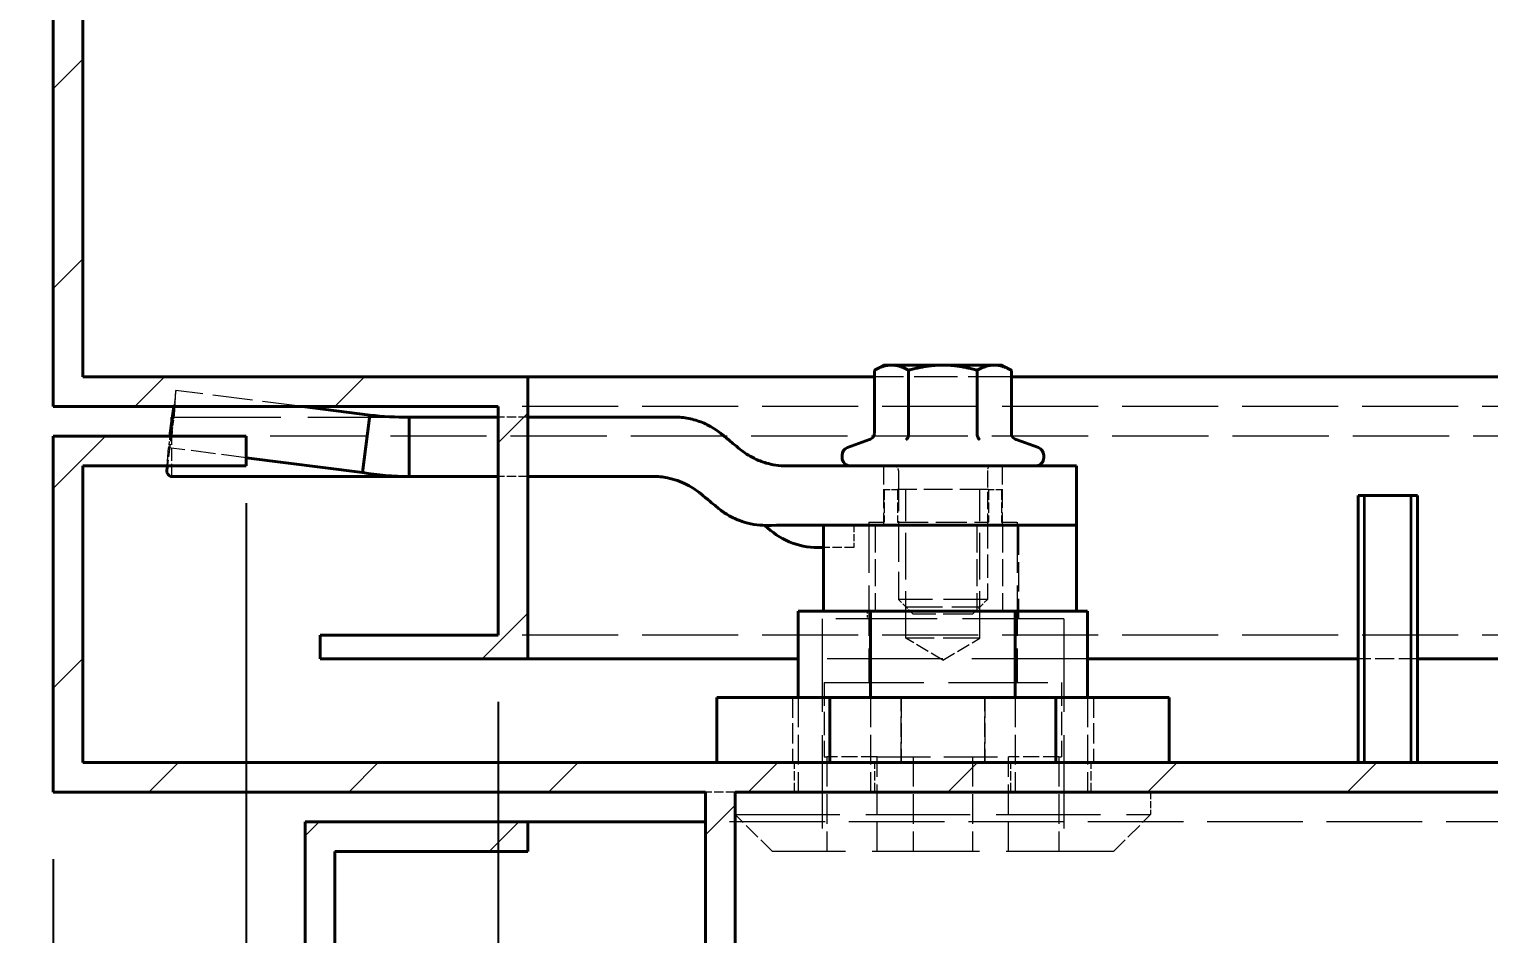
# Model space of a CAD drawing. Header units: millimetres. Extents: x 0 to 2523, y 0 to 1782.
# Drawn here: x 1964.8 to 2063.3, y 616.3 to 677.3 of the extents above; entities that cross this region are included whole.
import ezdxf

# ---------------------------------------------------------------- set-up
doc = ezdxf.new("R2010")
doc.units = ezdxf.units.MM
doc.header["$LTSCALE"] = 3
doc.linetypes.add('DASHED', pattern=[0.2067, 0.1654, -0.0413])
for name, color, linetype, lineweight in [('가려진 것(ISO)', 2, 'DASHED', 18), ('가려진 좁은 것(ISO)', 2, 'DASHED', 18), ('가시적인 것(ISO)', 3, 'Continuous', 40), ('가시적인 좁은 것(ISO)', 3, 'Continuous', 35), ('치수(ISO)', 2, 'Continuous', 25), ('해치(ISO)', 7, 'Continuous', 18)]:
    doc.layers.add(name, color=color, linetype=linetype, lineweight=lineweight)
doc.styles.add('치수 텍스트_PSTEK_POSCO', font='isocp.shx')
doc.dimstyles.new('치수_PSTEK_POSCO', dxfattribs={"dimscale": 3, "dimtxt": 2.5, "dimasz": 1.5, "dimexe": 1, "dimexo": 1.5, "dimgap": 1, "dimtad": 1, "dimrnd": 1e-08, "dimdsep": 46, "dimtxsty": '치수 텍스트_PSTEK_POSCO', "dimcen": 0.09, "dimdle": 10, "dimclrd": 7, "dimclre": 7, "dimclrt": 2, "dimadec": 1, "dimazin": 2, "dimtfac": 1, "dimtmove": 0, "dimatfit": 3, "dimfxl": 0, "dimtolj": 1, "dimlwd": -1, "dimlwe": -1, "dimarcsym": 0})

# ---------------------------------------------------------------- blocks, each defined once
blk = doc.blocks.new('*D48')
at = {"layer": 'Defpoints', "color": 0, "transparency": 16777216}
for p in [(1996.463, 636.479), (2334.463, 634.879), (1996.463, 516.479)]:
    blk.add_point(p, dxfattribs=at)
at = {"layer": '치수(ISO)', "color": 7, "transparency": 16777216}
for p, q in [((1996.463, 631.979), (1996.463, 513.479)), ((2334.463, 630.379), (2334.463, 513.479)), ((2329.963, 516.479), (2000.963, 516.479))]:
    blk.add_line(p, q, dxfattribs=at)
for points in [[(2000.963, 517.229), (2000.963, 515.729), (1996.463, 516.479)], [(2329.963, 517.229), (2329.963, 515.729), (2334.463, 516.479)]]:
    blk.add_solid(points, dxfattribs=at)
at = {"layer": '치수(ISO)', "color": 2, "transparency": 16777216, "insert": (2153.821, 523.229), "char_height": 7.5, "attachment_point": 4, "style": '치수 텍스트_PSTEK_POSCO'}
blk.add_mtext('\\A1;338', dxfattribs=at)
blk = doc.blocks.new('*D49')
at = {"layer": 'Defpoints', "color": 0, "transparency": 16777216}
for p in [(1966.463, 844.879), (1940.461, 625.879), (1966.463, 625.879)]:
    blk.add_point(p, dxfattribs=at)
at = {"layer": '치수(ISO)', "color": 7, "transparency": 16777216}
for p, q in [((1961.963, 844.879), (1937.461, 844.879)), ((1940.461, 840.379), (1940.461, 630.379)), ((1961.963, 625.879), (1937.461, 625.879))]:
    blk.add_line(p, q, dxfattribs=at)
for points in [[(1939.711, 840.379), (1941.211, 840.379), (1940.461, 844.879)], [(1939.711, 630.379), (1941.211, 630.379), (1940.461, 625.879)]]:
    blk.add_solid(points, dxfattribs=at)
at = {"layer": '치수(ISO)', "color": 2, "transparency": 16777216, "insert": (1933.711, 738.515), "char_height": 7.5, "attachment_point": 4, "rotation": 90, "style": '치수 텍스트_PSTEK_POSCO'}
blk.add_mtext('\\A1;219', dxfattribs=at)
blk = doc.blocks.new('*D50')
at = {"layer": 'Defpoints', "color": 0, "transparency": 16777216}
for p in [(1966.463, 844.879), (1912.727, 596.879), (1983.463, 596.879)]:
    blk.add_point(p, dxfattribs=at)
at = {"layer": '치수(ISO)', "color": 7, "transparency": 16777216}
for p, q in [((1961.963, 844.879), (1909.727, 844.879)), ((1912.727, 840.379), (1912.727, 601.379)), ((1978.963, 596.879), (1909.727, 596.879))]:
    blk.add_line(p, q, dxfattribs=at)
for points in [[(1911.977, 840.379), (1913.477, 840.379), (1912.727, 844.879)], [(1911.977, 601.379), (1913.477, 601.379), (1912.727, 596.879)]]:
    blk.add_solid(points, dxfattribs=at)
at = {"layer": '치수(ISO)', "color": 2, "transparency": 16777216, "insert": (1905.977, 723.159), "char_height": 7.5, "attachment_point": 4, "rotation": 90, "style": '치수 텍스트_PSTEK_POSCO'}
blk.add_mtext('\\A1;248', dxfattribs=at)
blk = doc.blocks.new('*D51')
at = {"layer": 'Defpoints', "color": 0, "transparency": 16777216}
for p in [(1979.463, 649.879), (1966.463, 625.879), (1966.463, 516.126)]:
    blk.add_point(p, dxfattribs=at)
at = {"layer": '치수(ISO)', "color": 7, "transparency": 16777216}
for p, q in [((1979.463, 645.379), (1979.463, 513.126)), ((1966.463, 621.379), (1966.463, 513.126)), ((1961.963, 516.126), (1935.625, 516.126)), ((1979.463, 516.126), (1966.463, 516.126)), ((1983.963, 516.126), (1988.463, 516.126))]:
    blk.add_line(p, q, dxfattribs=at)
for points in [[(1961.963, 516.876), (1961.963, 515.376), (1966.463, 516.126)], [(1983.963, 516.876), (1983.963, 515.376), (1979.463, 516.126)]]:
    blk.add_solid(points, dxfattribs=at)
at = {"layer": '치수(ISO)', "color": 2, "transparency": 16777216, "insert": (1938.625, 522.876), "char_height": 7.5, "attachment_point": 4, "style": '치수 텍스트_PSTEK_POSCO'}
blk.add_mtext('\\A1;13', dxfattribs=at)
blk = doc.blocks.new('*D52')
at = {"layer": 'Defpoints', "color": 0, "transparency": 16777216}
for p in [(1966.463, 625.879), (2366.463, 625.879), (2366.463, 494.235)]:
    blk.add_point(p, dxfattribs=at)
at = {"layer": '치수(ISO)', "color": 7, "transparency": 16777216}
for p, q in [((1966.463, 621.379), (1966.463, 491.235)), ((2366.463, 621.379), (2366.463, 491.235)), ((1970.963, 494.235), (2361.963, 494.235))]:
    blk.add_line(p, q, dxfattribs=at)
for points in [[(1970.963, 494.985), (1970.963, 493.485), (1966.463, 494.235)], [(2361.963, 494.985), (2361.963, 493.485), (2366.463, 494.235)]]:
    blk.add_solid(points, dxfattribs=at)
at = {"layer": '치수(ISO)', "color": 2, "transparency": 16777216, "insert": (2155.034, 500.985), "char_height": 7.5, "attachment_point": 4, "style": '치수 텍스트_PSTEK_POSCO'}
blk.add_mtext('\\A1;400', dxfattribs=at)

msp = doc.modelspace()

# ---------------------------------------------------------------- hatches: boundary and pattern name
at = {"layer": '해치(ISO)'}
h = msp.add_hatch(dxfattribs=at)
h.set_pattern_fill('ANSI31', color=256, scale=76.2, style=0)
h.set_pattern_definition([(45, (0, 0), (-6.735192, 6.735192), [])])
h.paths.add_polyline_path([(2288.9629, 627.8788), (2288.9629, 625.8788), (2306.4629, 625.8788), (2306.4629, 605.8788), (2318.4629, 605.8788), (2318.4629, 607.8788), (2308.4629, 607.8788), (2308.4629, 625.8788), (2366.4629, 625.8788), (2366.4629, 649.8788), (2353.4629, 649.8788), (2353.4629, 647.8788), (2364.4629, 647.8788), (2364.4629, 627.8788)])
h.paths.add_polyline_path([(2000.4629, 607.8788), (2000.4629, 605.8788), (2012.4629, 605.8788), (2012.4629, 625.8788), (2078.9629, 625.8788), (2078.9629, 627.8788), (1968.4629, 627.8788), (1968.4629, 647.8788), (1979.4629, 647.8788), (1979.4629, 649.8788), (1966.4629, 649.8788), (1966.4629, 625.8788), (2010.4629, 625.8788), (2010.4629, 607.8788)])
h.paths.add_polyline_path([(1998.4629, 621.8788), (1998.4629, 623.8788), (1983.4629, 623.8788), (1983.4629, 596.8788), (2029.8255, 596.8788), (2030.6429, 596.8788), (2032.9629, 596.8788), (2032.9629, 597.6847), (2032.9629, 598.8788), (2031.7129, 598.8788), (2029.7129, 598.8788), (1985.4629, 598.8788), (1985.4629, 621.8788)])
h.paths.add_polyline_path([(2333.4629, 598.8788), (2286.4629, 598.8788), (2286.4629, 596.8788), (2335.4629, 596.8788), (2335.4629, 623.8788), (2333.4629, 623.8788)])
h.paths.add_polyline_path([(2081.4629, 598.8788), (2060.2129, 598.8788), (2058.2129, 598.8788), (2056.9629, 598.8788), (2056.9629, 597.6847), (2056.9629, 596.8788), (2059.2829, 596.8788), (2060.1004, 596.8788), (2081.4629, 596.8788)])
h.paths.add_polyline_path([(2366.4629, 844.8788), (1966.4629, 844.8788), (1966.4629, 651.8788), (1996.4629, 651.8788), (1996.4629, 636.4788), (1984.4629, 636.4788), (1984.4629, 634.8788), (1998.4629, 634.8788), (1998.4629, 653.8788), (1968.4629, 653.8788), (1968.4629, 842.8788), (2364.4629, 842.8788), (2364.4629, 653.8788), (2334.4629, 653.8788), (2334.4629, 634.8788), (2348.4629, 634.8788), (2348.4629, 636.4788), (2336.4629, 636.4788), (2336.4629, 651.8788), (2366.4629, 651.8788)])

# ---------------------------------------------------------------- linework, layer by layer
at = {"layer": '가려진 것(ISO)', "ltscale": 5.864844}
msp.add_line((2031.0817, 653.8788), (2021.8441, 653.8788), dxfattribs=at)
at = {"layer": '가려진 것(ISO)', "ltscale": 0.714475}
msp.add_line((1974.738, 652.966), (1974.5957, 651.8788), dxfattribs=at)
at = {"layer": '가려진 것(ISO)', "ltscale": 4.708343}
msp.add_line((1974.6308, 651.293), (1974.738, 652.966), dxfattribs=at)
at = {"layer": '가려진 것(ISO)', "ltscale": 5.457966}
msp.add_line((1983.2648, 651.8788), (1974.738, 652.966), dxfattribs=at)
at = {"layer": '가려진 것(ISO)', "ltscale": 13.05473}
for p, q in [((2336.4629, 651.8788), (1996.4629, 651.8788)), ((2336.4629, 636.4788), (1996.4629, 636.4788))]:
    msp.add_line(p, q, dxfattribs=at)
at = {"layer": '가려진 것(ISO)', "ltscale": 14.802096}
msp.add_line((1974.4615, 651.1566), (1990.4615, 651.1634), dxfattribs=at)
at = {"layer": '가려진 것(ISO)', "ltscale": 0.617011}
msp.add_line((1974.4621, 649.8834), (1974.4617, 650.8554), dxfattribs=at)
at = {"layer": '가려진 것(ISO)', "ltscale": 0.808278}
msp.add_line((1974.4697, 650.0631), (1974.6308, 651.293), dxfattribs=at)
at = {"layer": '가려진 것(ISO)', "ltscale": 1.269698}
for p, q in [((1998.4629, 651.1668), (1996.4629, 651.166)), ((1998.4629, 647.1668), (1996.4629, 647.166)), ((2016.4629, 625.8788), (2016.4629, 627.8788)), ((2021.8804, 625.8788), (2021.8804, 627.8788)), ((2031.0455, 625.8788), (2031.0455, 627.8788)), ((2036.4629, 625.8788), (2036.4629, 627.8788)), ((2012.4629, 625.8788), (2010.4629, 625.8788))]:
    msp.add_line(p, q, dxfattribs=at)
at = {"layer": '가려진 것(ISO)', "ltscale": 1.731117}
for p, q in [((1974.1248, 647.4291), (1974.4697, 650.0631)), ((1974.4632, 647.1566), (1974.4621, 649.8834))]:
    msp.add_line(p, q, dxfattribs=at)
at = {"layer": '가려진 것(ISO)', "ltscale": 0.510403}
msp.add_line((1974.3338, 649.8788), (1974.2321, 649.102), dxfattribs=at)
at = {"layer": '가려진 것(ISO)', "ltscale": 13.0844}
msp.add_line((2336.4629, 649.8788), (1979.4629, 649.8788), dxfattribs=at)
at = {"layer": '가려진 것(ISO)', "ltscale": 3.442759}
msp.add_line((1974.1537, 647.8788), (1974.2321, 649.102), dxfattribs=at)
at = {"layer": '가려진 것(ISO)', "ltscale": 3.348196}
msp.add_line((1979.4629, 648.4351), (1974.2321, 649.102), dxfattribs=at)
at = {"layer": '가려진 것(ISO)', "ltscale": 2.539495}
for p, q in [((2022.4629, 647.8771), (2022.4646, 643.8771)), ((2030.4629, 647.8805), (2030.4646, 643.8805)), ((2058.4629, 634.8788), (2054.4629, 634.8788))]:
    msp.add_line(p, q, dxfattribs=at)
at = {"layer": '가려진 것(ISO)', "ltscale": 6.233007}
msp.add_line((2026.4629, 647.8788), (2032.7129, 647.8788), dxfattribs=at)
at = {"layer": '가려진 것(ISO)', "ltscale": 5.52352}
msp.add_line((2023.4629, 647.5788), (2023.4629, 638.8788), dxfattribs=at)
at = {"layer": '가려진 것(ISO)', "ltscale": 2.348216}
msp.add_line((2029.4629, 647.5788), (2029.4629, 643.88), dxfattribs=at)
at = {"layer": '가려진 것(ISO)', "ltscale": 0.796132}
for p, q in [((2022.5129, 646.2788), (2023.3974, 646.2788)), ((2029.5285, 646.2788), (2030.4129, 646.2788))]:
    msp.add_line(p, q, dxfattribs=at)
at = {"layer": '가려진 것(ISO)', "ltscale": 1.396677}
for p, q in [((2022.5129, 646.2788), (2022.5129, 644.0788)), ((2023.3974, 646.2788), (2023.3974, 644.0788)), ((2029.5285, 646.2788), (2029.5285, 644.0788)), ((2030.4129, 646.2788), (2030.4129, 644.0788))]:
    msp.add_line(p, q, dxfattribs=at)
at = {"layer": '가려진 것(ISO)', "ltscale": 3.892509}
msp.add_line((2029.5285, 646.2788), (2023.3974, 646.2788), dxfattribs=at)
at = {"layer": '가려진 것(ISO)', "ltscale": 6.348889}
for p, q in [((2023.9629, 636.2788), (2023.9629, 646.2788)), ((2028.9629, 636.2788), (2028.9629, 646.2788))]:
    msp.add_line(p, q, dxfattribs=at)
at = {"layer": '가려진 것(ISO)', "ltscale": 3.615856}
msp.add_line((2022.351, 643.8788), (2018.4125, 643.8788), dxfattribs=at)
at = {"layer": '가려진 것(ISO)', "ltscale": 0.002075}
msp.add_line((2018.4125, 643.8788), (2018.4125, 643.8753), dxfattribs=at)
at = {"layer": '가려진 것(ISO)', "ltscale": 0.950628}
msp.add_line((2020.4646, 643.8762), (2020.4653, 642.3788), dxfattribs=at)
at = {"layer": '가려진 것(ISO)', "ltscale": 2.095026}
for p, q in [((2021.4629, 644.0788), (2022.5129, 644.0788)), ((2030.4129, 644.0788), (2031.4629, 644.0788))]:
    msp.add_line(p, q, dxfattribs=at)
at = {"layer": '가려진 것(ISO)', "ltscale": 6.856808}
for p, q in [((2021.4629, 644.0788), (2021.4629, 633.2788)), ((2031.4629, 644.0788), (2031.4629, 633.2788))]:
    msp.add_line(p, q, dxfattribs=at)
at = {"layer": '가려진 것(ISO)', "ltscale": 3.682313}
for p, q in [((2021.901, 643.8788), (2021.901, 638.0788)), ((2028.743, 643.8788), (2028.743, 638.0788)), ((2030.4866, 643.8788), (2030.4866, 638.0788))]:
    msp.add_line(p, q, dxfattribs=at)
at = {"layer": '가려진 것(ISO)', "ltscale": 1.94528}
msp.add_line((2025.2716, 643.8782), (2022.351, 643.877), dxfattribs=at)
at = {"layer": '가려진 것(ISO)', "ltscale": 4.190152}
msp.add_line((2023.3974, 644.0788), (2029.5285, 644.0788), dxfattribs=at)
at = {"layer": '가려진 것(ISO)', "ltscale": 0.014773}
msp.add_line((2025.2716, 643.8782), (2025.2932, 643.8783), dxfattribs=at)
at = {"layer": '가려진 것(ISO)', "ltscale": 0.745215}
msp.add_line((2026.4638, 643.8788), (2025.2932, 643.8788), dxfattribs=at)
at = {"layer": '가려진 것(ISO)', "ltscale": 3.174394}
for p, q in [((2029.4629, 643.8788), (2029.4629, 638.8788)), ((2018.4629, 633.2788), (2018.4629, 628.2788)), ((2034.4629, 633.2788), (2034.4629, 628.2788))]:
    msp.add_line(p, q, dxfattribs=at)
at = {"layer": '가려진 것(ISO)', "ltscale": 3.999763}
msp.add_line((2031.5629, 643.8788), (2031.5629, 637.5788), dxfattribs=at)
at = {"layer": '가려진 것(ISO)', "ltscale": 1.303219}
msp.add_line((2020.4653, 642.3788), (2018.4125, 642.3788), dxfattribs=at)
at = {"layer": '가려진 것(ISO)', "ltscale": 5.983681}
msp.add_line((2029.4629, 638.8788), (2023.4629, 638.8788), dxfattribs=at)
at = {"layer": '가려진 것(ISO)', "ltscale": 0.897783}
for p, q in [((2024.4629, 637.8788), (2023.4629, 638.8788)), ((2028.4629, 637.8788), (2029.4629, 638.8788))]:
    msp.add_line(p, q, dxfattribs=at)
at = {"layer": '가려진 것(ISO)', "ltscale": 0.317349}
msp.add_line((2021.3629, 638.0788), (2021.3629, 637.5788), dxfattribs=at)
at = {"layer": '가려진 것(ISO)', "ltscale": 13.763361}
msp.add_line((2034.6129, 637.5788), (2018.3129, 637.5788), dxfattribs=at)
at = {"layer": '가려진 것(ISO)', "ltscale": 12.659248}
for p, q in [((2018.3129, 637.5788), (2018.3129, 621.8788)), ((2034.6129, 637.5788), (2034.6129, 621.8788))]:
    msp.add_line(p, q, dxfattribs=at)
at = {"layer": '가려진 것(ISO)', "ltscale": 3.989087}
msp.add_line((2028.4629, 637.8788), (2024.4629, 637.8788), dxfattribs=at)
at = {"layer": '가려진 것(ISO)', "ltscale": 4.986384}
msp.add_line((2028.9629, 636.2788), (2023.9629, 636.2788), dxfattribs=at)
at = {"layer": '가려진 것(ISO)', "ltscale": 1.851636}
for q in [(2023.9629, 636.2788), (2028.9629, 636.2788)]:
    msp.add_line((2026.4629, 634.7766), q, dxfattribs=at)
at = {"layer": '가려진 것(ISO)', "ltscale": 15.72327}
msp.add_line((2036.2129, 634.8788), (2016.7129, 634.8788), dxfattribs=at)
at = {"layer": '가려진 것(ISO)', "ltscale": 13.510047}
msp.add_line((2018.4629, 633.2788), (2034.4629, 633.2788), dxfattribs=at)
at = {"layer": '가려진 것(ISO)', "ltscale": 2.793455}
for p, q in [((2016.3129, 632.2788), (2016.3129, 627.8788)), ((2036.6129, 632.2788), (2036.6129, 627.8788))]:
    msp.add_line(p, q, dxfattribs=at)
at = {"layer": '가려진 것(ISO)', "ltscale": 4.063253}
for p, q in [((2016.7129, 632.2788), (2016.7129, 625.8788)), ((2021.5898, 632.2788), (2021.5898, 625.8788)), ((2031.3361, 632.2788), (2031.3361, 625.8788)), ((2036.2129, 632.2788), (2036.2129, 625.8788)), ((2018.6457, 628.2788), (2018.6457, 621.8788)), ((2022.0276, 621.8788), (2022.0276, 628.2788)), ((2024.4629, 628.2788), (2024.4629, 621.8788)), ((2028.4629, 628.2788), (2028.4629, 621.8788)), ((2030.8983, 621.8788), (2030.8983, 628.2788)), ((2034.2802, 628.2788), (2034.2802, 621.8788))]:
    msp.add_line(p, q, dxfattribs=at)
at = {"layer": '가려진 것(ISO)', "ltscale": 1.087521}
for p, q in [((2018.4629, 628.2788), (2018.6457, 628.2788)), ((2034.2802, 628.2788), (2034.4629, 628.2788))]:
    msp.add_line(p, q, dxfattribs=at)
at = {"layer": '가려진 것(ISO)', "ltscale": 2.147077}
for p, q in [((2022.0276, 628.2788), (2018.6457, 628.2788)), ((2034.2802, 628.2788), (2030.8983, 628.2788))]:
    msp.add_line(p, q, dxfattribs=at)
at = {"layer": '가려진 것(ISO)', "ltscale": 7.266602}
msp.add_line((2022.0276, 628.2788), (2030.8983, 628.2788), dxfattribs=at)
at = {"layer": '가려진 것(ISO)', "ltscale": 0.952248}
msp.add_line((2040.4629, 625.8788), (2040.4629, 624.3788), dxfattribs=at)
at = {"layer": '가려진 것(ISO)', "ltscale": 14.18555}
msp.add_line((2012.4629, 624.3788), (2040.4629, 624.3788), dxfattribs=at)
at = {"layer": '가려진 것(ISO)', "ltscale": 2.244606}
for p, q in [((2014.9629, 621.8788), (2012.4629, 624.3788)), ((2037.9629, 621.8788), (2040.4629, 624.3788))]:
    msp.add_line(p, q, dxfattribs=at)
at = {"layer": '가려진 것(ISO)', "ltscale": 12.988315}
msp.add_line((2308.4629, 623.8788), (2010.4629, 623.8788), dxfattribs=at)
at = {"layer": '가려진 것(ISO)', "ltscale": 14.56552}
msp.add_line((2037.9629, 621.8788), (2014.9629, 621.8788), dxfattribs=at)
at = {"layer": '가려진 것(ISO)', "ltscale": 0.280735}
msp.add_arc((2023.1629, 647.5788), 0.3, 0, 84.47877, dxfattribs=at)
at = {"layer": '가려진 것(ISO)', "ltscale": 0.299089}
msp.add_arc((2029.7629, 647.5788), 0.3, 90, 180, dxfattribs=at)
at = {"layer": '가려진 것(ISO)', "ltscale": 0.034401}
msp.add_arc((2032.7129, 648.4288), 0.55, 270, 275.660975, dxfattribs=at)
at = {"layer": '가려진 것(ISO)', "ltscale": 0.622004}
msp.add_open_spline([(1974.5022, 651.1651), (1974.5434, 651.1822), (1974.5855, 651.2251), (1974.6308, 651.293)], degree=3, dxfattribs=at)
at = {"layer": '가려진 것(ISO)', "ltscale": 1.005516}
msp.add_open_spline([(1974.4924, 650.2366), (1974.4713, 650.075), (1974.4647, 649.9646), (1974.4621, 649.894), (1974.4621, 649.8876), (1974.4621, 649.8834), (1974.4621, 649.8834), (1974.4621, 649.8834)], degree=3, knots=[0, 0, 0, 0, 0.11114673, 0.11114673, 0.15770148, 0.15770148, 0.15787941, 0.15787941, 0.15787941, 0.15787941], dxfattribs=at)
at = {"layer": '가려진 좁은 것(ISO)', "ltscale": 0.000754912}
msp.add_line((2023.2991, 643.8774), (2023.2991, 643.8788), dxfattribs=at)
at = {"layer": '가려진 좁은 것(ISO)', "ltscale": 0.12769}
msp.add_line((2023.4629, 644.0788), (2023.4629, 643.8775), dxfattribs=at)
at = {"layer": '가려진 좁은 것(ISO)', "ltscale": 0.12607}
msp.add_line((2029.4629, 643.88), (2029.4629, 644.0788), dxfattribs=at)
at = {"layer": '가려진 좁은 것(ISO)', "ltscale": 4.986384}
msp.add_line((2023.9629, 638.3788), (2028.9629, 638.3788), dxfattribs=at)
at = {"layer": '가려진 좁은 것(ISO)', "ltscale": 2.793455}
for p, q in [((2023.6416, 627.8788), (2023.6416, 632.2788)), ((2023.6416, 632.2788), (2023.6416, 627.8788)), ((2029.2843, 632.2788), (2029.2843, 627.8788)), ((2029.2843, 627.8788), (2029.2843, 632.2788))]:
    msp.add_line(p, q, dxfattribs=at)
at = {"layer": '가시적인 것(ISO)'}
for p, q in [((1966.4629, 844.8788), (1966.4629, 651.8788)), ((1968.4629, 653.8788), (1968.4629, 842.8788)), ((2022.4629, 654.6788), (2021.8441, 654.3215)), ((2022.9988, 654.6788), (2022.4629, 654.6788)), ((2026.4629, 654.6788), (2022.9988, 654.6788)), ((2029.927, 654.6788), (2026.4629, 654.6788)), ((2030.4629, 654.6788), (2029.927, 654.6788)), ((2030.4629, 654.6788), (2031.0817, 654.3215)), ((1998.4629, 653.8788), (1968.4629, 653.8788)), ((1998.4629, 634.8788), (1998.4629, 653.8788)), ((2021.8441, 653.8788), (1998.4629, 653.8788)), ((2021.8441, 650.0712), (2021.8441, 654.3215)), ((2024.1535, 650.0711), (2024.1535, 654.3215)), ((2028.7723, 650.0711), (2028.7723, 654.3215)), ((2031.0817, 650.0712), (2031.0817, 654.3215)), ((2334.4629, 653.8788), (2031.0817, 653.8788)), ((1966.4629, 651.8788), (1996.4629, 651.8788)), ((1974.5957, 651.8788), (1974.3338, 649.8788)), ((1987.8148, 651.2986), (1983.2648, 651.8788)), ((1996.4629, 651.8788), (1996.4629, 636.4788)), ((1974.4617, 650.8554), (1974.4615, 651.1566)), ((1987.6538, 650.0687), (1987.8148, 651.2986)), ((1996.4629, 651.166), (1990.4615, 651.1634)), ((1990.4621, 649.8902), (1990.4615, 651.1634)), ((2008.3523, 651.171), (1998.4629, 651.1668)), ((1966.4629, 649.8788), (1966.4629, 625.8788)), ((1979.4629, 649.8788), (1966.4629, 649.8788)), ((1979.4629, 647.8788), (1979.4629, 649.8788)), ((1987.3089, 647.4347), (1987.6538, 650.0687)), ((1990.4632, 647.1634), (1990.4621, 649.8902)), ((2021.5191, 649.6543), (2020.0248, 649.1105)), ((2031.4068, 649.6543), (2032.9011, 649.1105)), ((1968.4629, 627.8788), (1968.4629, 647.8788)), ((1968.4629, 647.8788), (1979.4629, 647.8788)), ((1974.1248, 647.4291), (1974.1537, 647.8788)), ((1987.3089, 647.4347), (1979.4629, 648.4351)), ((2019.6629, 648.5936), (2019.6629, 648.4288)), ((2020.2129, 647.8788), (2026.4629, 647.8788)), ((2025.2699, 647.8782), (2020.4636, 647.8762)), ((2028.6473, 647.8797), (2025.2699, 647.8782)), ((2035.4629, 647.8826), (2028.6473, 647.8797)), ((2033.2629, 648.5936), (2033.2629, 648.4288)), ((2035.4629, 647.8826), (2035.4646, 643.8826)), ((1974.4632, 647.1566), (1990.4632, 647.1634)), ((1996.4629, 647.166), (1990.4632, 647.1634)), ((2006.9169, 647.1704), (1998.4629, 647.1668)), ((2058.4629, 645.8788), (2054.4629, 645.8788)), ((2054.4629, 627.8788), (2054.4629, 645.8788)), ((2058.4629, 627.8788), (2058.4629, 645.8788)), ((2014.5109, 643.8737), (2014.4646, 643.8736)), ((2018.4125, 643.8753), (2018.4125, 638.0788)), ((2022.351, 643.877), (2020.4653, 643.8762)), ((2025.2932, 643.8788), (2022.351, 643.8788)), ((2025.2932, 643.8783), (2028.649, 643.8797)), ((2035.4629, 643.8788), (2026.4638, 643.8788)), ((2028.649, 643.8797), (2035.4646, 643.8826)), ((2029.4629, 643.88), (2029.4629, 643.8788)), ((2035.4629, 643.8788), (2035.4629, 638.0788)), ((2018.4125, 642.3788), (2018.0303, 642.3788)), ((2016.7129, 638.0788), (2016.7129, 632.2788)), ((2016.7129, 638.0788), (2021.5898, 638.0788)), ((2021.5898, 638.0788), (2021.5898, 632.2788)), ((2031.3361, 638.0788), (2021.5898, 638.0788)), ((2031.3361, 638.0788), (2031.3361, 632.2788)), ((2031.3361, 638.0788), (2036.2129, 638.0788)), ((2036.2129, 638.0788), (2036.2129, 632.2788)), ((1996.4629, 636.4788), (1984.4629, 636.4788)), ((1984.4629, 636.4788), (1984.4629, 634.8788)), ((1984.4629, 634.8788), (1998.4629, 634.8788)), ((2016.7129, 634.8788), (1998.4629, 634.8788)), ((2054.4629, 634.8788), (2036.2129, 634.8788)), ((2311.4629, 634.8788), (2058.4629, 634.8788)), ((2018.8379, 632.2788), (2011.2129, 632.2788)), ((2011.2129, 632.2788), (2011.2129, 627.8788)), ((2034.0879, 632.2788), (2018.8379, 632.2788)), ((2018.8379, 632.2788), (2018.8379, 627.8788)), ((2041.7129, 632.2788), (2034.0879, 632.2788)), ((2034.0879, 632.2788), (2034.0879, 627.8788)), ((2041.7129, 632.2788), (2041.7129, 627.8788)), ((2078.9629, 627.8788), (1968.4629, 627.8788)), ((1966.4629, 625.8788), (2010.4629, 625.8788)), ((2010.4629, 625.8788), (2010.4629, 607.8788)), ((2012.4629, 625.8788), (2078.9629, 625.8788)), ((2012.4629, 605.8788), (2012.4629, 625.8788)), ((1998.4629, 623.8788), (1983.4629, 623.8788)), ((1983.4629, 623.8788), (1983.4629, 596.8788)), ((1998.4629, 621.8788), (1998.4629, 623.8788)), ((2010.4629, 623.8788), (1998.4629, 623.8788)), ((1985.4629, 598.8788), (1985.4629, 621.8788)), ((1985.4629, 621.8788), (1998.4629, 621.8788))]:
    msp.add_line(p, q, dxfattribs=at)
for centre, radius, start, end in [((2008.3544, 646.171), 5, 78.872661, 90.024378), ((2020.2129, 648.5936), 0.55, 110, 180), ((2032.7129, 648.5936), 0.55, 0, 70), ((2020.2129, 648.4288), 0.55, 180, 270), ((2023.1629, 647.5788), 0.3, 84.47877, 90), ((2032.7129, 648.4288), 0.55, 275.660975, 0), ((2006.9191, 642.1704), 5, 78.871251, 90.024378), ((2018.0303, 647.3788), 5, 224.508984, 270)]:
    msp.add_arc(centre, radius, start, end, dxfattribs=at)
for points, weights in [([(2021.8441, 654.3215), (2022.4629, 654.6788), (2022.9988, 654.6788)], [2.05513277492, 2.2140978483, 2.21409784829]), ([(2022.9988, 654.6788), (2023.5347, 654.6788), (2024.1535, 654.3215)], [2.21409784829, 2.21409784827, 2.05513277493]), ([(2024.1535, 654.3215), (2025.3911, 654.6788), (2026.4629, 654.6788)], [2.0551350202, 2.21410026725, 2.21410026725]), ([(2026.4629, 654.6788), (2027.5347, 654.6788), (2028.7723, 654.3215)], [2.21410026725, 2.21410026725, 2.05513502021]), ([(2028.7723, 654.3215), (2029.3911, 654.6788), (2029.927, 654.6788)], [2.05513439893, 2.2140996138, 2.2140995979]), ([(2029.927, 654.6788), (2030.4629, 654.6788), (2031.0817, 654.3215)], [2.2140995979, 2.21409958201, 2.05513439892])]:
    msp.add_rational_spline(points, weights, degree=2, dxfattribs=at)
for points in [[(1974.4615, 651.1566), (1974.4751, 651.1566), (1974.4886, 651.1595), (1974.5022, 651.1651)], [(1990.4615, 651.1634), (1989.5774, 651.1631), (1988.6932, 651.2086), (1987.8148, 651.2986)], [(1974.4632, 647.1566), (1974.3466, 647.1566), (1974.2299, 647.2484), (1974.1248, 647.4291)], [(1990.4632, 647.1634), (1989.4079, 647.163), (1988.3526, 647.2544), (1987.3089, 647.4347)]]:
    msp.add_open_spline(points, degree=3, dxfattribs=at)
for points, knots in [([(2010.6606, 650.6074), (2010.5298, 650.675), (2010.3947, 650.7383), (2009.9558, 650.9188), (2009.6375, 651.0129), (2009.3194, 651.0771)], [-2.39231706, -2.39231706, -2.39231706, -2.39231706, -2.3486929, -2.3486929, -2.25464695, -2.25464695, -2.25464695, -2.25464695]), ([(2011.5347, 650.0293), (2011.5088, 650.0506), (2011.4826, 650.0717), (2011.4562, 650.0927), (2011.3488, 650.1776), (2011.2365, 650.2592), (2011.1195, 650.3369), (2010.9737, 650.4336), (2010.8206, 650.5243), (2010.6606, 650.6074)], [0, 0, 0, 0, 0.0988299, 0.0988299, 0.0988299, 0.5, 0.5, 0.5, 1, 1, 1, 1]), ([(2012.7639, 649.0161), (2012.5582, 649.1856), (2012.3528, 649.3549), (2011.9431, 649.6926), (2011.7386, 649.8612), (2011.5347, 650.0293)], [-0.16348865, -0.16348865, -0.16348865, -0.16348865, -0.08174478, -0.08174478, -0.000001, -0.000001, -0.000001, -0.000001]), ([(2021.8441, 650.0712), (2021.8442, 650.0306), (2021.8373, 649.9905), (2021.8104, 649.9097), (2021.7893, 649.8699), (2021.7326, 649.7926), (2021.6957, 649.7564), (2021.6138, 649.6967), (2021.5691, 649.6729), (2021.5211, 649.6551), (2021.5201, 649.6547), (2021.5191, 649.6543)], [-0.056055776, -0.056055776, -0.056055776, -0.056055776, -0.043849048, -0.043849048, -0.030415241, -0.030415241, -0.015046721, -0.015046721, 0, 0, 0.000314742, 0.000314742, 0.000314742, 0.000314742]), ([(2024.1535, 650.0711), (2024.1536, 650.0305), (2024.1501, 649.9903), (2024.1366, 649.9095), (2024.1261, 649.8698), (2024.0978, 649.7926), (2024.0793, 649.7564), (2024.0383, 649.6966), (2024.016, 649.6728), (2023.992, 649.6551), (2023.9915, 649.6547), (2023.991, 649.6543)], [0.000007253, 0.000007253, 0.000007253, 0.000007253, 0.012182988, 0.012182988, 0.025541036, 0.025541036, 0.040859243, 0.040859243, 0.055840117, 0.055840117, 0.056151409, 0.056151409, 0.056151409, 0.056151409]), ([(2028.7723, 650.0711), (2028.7723, 650.0305), (2028.7758, 649.9903), (2028.7893, 649.9095), (2028.7998, 649.8699), (2028.8281, 649.7926), (2028.8466, 649.7564), (2028.8875, 649.6966), (2028.9099, 649.6728), (2028.9339, 649.6551), (2028.9344, 649.6547), (2028.9349, 649.6543)], [-0.056046369, -0.056046369, -0.056046369, -0.056046369, -0.043826559, -0.043826559, -0.030415995, -0.030415995, -0.015038694, -0.015038694, 0, 0, 0.000312487, 0.000312487, 0.000312487, 0.000312487]), ([(2031.0817, 650.0712), (2031.0817, 650.0306), (2031.0886, 649.9905), (2031.1155, 649.9096), (2031.1366, 649.8699), (2031.1933, 649.7926), (2031.2302, 649.7564), (2031.3121, 649.6967), (2031.3568, 649.6729), (2031.4048, 649.6551), (2031.4058, 649.6547), (2031.4068, 649.6543)], [-0.056055727, -0.056055727, -0.056055727, -0.056055727, -0.043846592, -0.043846592, -0.030415241, -0.030415241, -0.015046721, -0.015046721, 0, 0, 0.000314742, 0.000314742, 0.000314742, 0.000314742]), ([(2013.73, 648.3912), (2013.5525, 648.4789), (2013.3829, 648.5758), (2013.2217, 648.6805), (2013.0605, 648.7851), (2012.9078, 648.8974), (2012.7639, 649.0161)], [0, 0, 0, 0, 0.5, 0.5, 0.5, 1, 1, 1, 1]), ([(2014.5475, 648.0733), (2014.4102, 648.1132), (2014.273, 648.1595), (2014.1365, 648.2125), (2014, 648.2654), (2013.8643, 648.3249), (2013.73, 648.3912)], [0, 0, 0, 0, 0.5, 0.5, 0.5, 1, 1, 1, 1]), ([(2015.9463, 647.8743), (2015.6898, 647.8742), (2015.434, 647.8941), (2014.9475, 647.9687), (2014.7332, 648.0193), (2014.5475, 648.0733)], [0.000001, 0.000001, 0.000001, 0.000001, 0.07765173, 0.07765173, 0.15274647, 0.15274647, 0.15274647, 0.15274647]), ([(2020.4636, 647.8762), (2019.8155, 647.8759), (2019.1203, 647.8756), (2018.5348, 647.8754), (2017.9494, 647.8751), (2017.4738, 647.8749), (2016.9228, 647.8747), (2016.6085, 647.8746), (2016.2696, 647.8744), (2015.9463, 647.8743)], [0, 0, 0, 0, 0.3890197, 0.3890197, 0.3890197, 0.7780394, 0.7780394, 0.7780394, 1, 1, 1, 1]), ([(2007.8841, 647.0764), (2008.3467, 646.9842), (2008.7928, 646.8261), (2009.1935, 646.6232), (2009.2095, 646.615), (2009.2254, 646.6067)], [-2.32675333, -2.32675333, -2.32675333, -2.32675333, -2.19233301, -2.19233301, -2.18674205, -2.18674205, -2.18674205, -2.18674205]), ([(2009.2254, 646.6067), (2009.3855, 646.5235), (2009.5386, 646.4329), (2009.6844, 646.3361), (2009.8017, 646.2582), (2009.9143, 646.1764), (2010.022, 646.0912), (2010.048, 646.0705), (2010.0738, 646.0497), (2010.0993, 646.0287)], [0, 0, 0, 0, 0.5, 0.5, 0.5, 0.9025059, 0.9025059, 0.9025059, 1, 1, 1, 1]), ([(2011.3285, 645.0154), (2011.1228, 645.185), (2010.9175, 645.3543), (2010.5077, 645.692), (2010.3033, 645.8606), (2010.0993, 646.0287)], [-0.16348834, -0.16348834, -0.16348834, -0.16348834, -0.08174464, -0.08174464, -0.000001, -0.000001, -0.000001, -0.000001]), ([(2011.3285, 645.0154), (2011.5308, 644.8488), (2011.746, 644.698), (2012.2046, 644.4281), (2012.448, 644.3101), (2012.7001, 644.2123)], [-0.16282276, -0.16282276, -0.16282276, -0.16282276, -0.08246392, -0.08246392, -0.000001, -0.000001, -0.000001, -0.000001]), ([(2012.7001, 644.2123), (2012.7377, 644.1977), (2012.7755, 644.1836), (2012.8511, 644.1563), (2012.8889, 644.1432), (2012.9268, 644.1305)], [0.000001, 0.000001, 0.000001, 0.000001, 0.012313333, 0.012313333, 0.024625639, 0.024625639, 0.024625639, 0.024625639]), ([(2012.9268, 644.1305), (2013.1797, 644.0462), (2013.4404, 643.9817), (2013.9713, 643.8954), (2014.2406, 643.8736), (2014.5109, 643.8737)], [-0.16423316, -0.16423316, -0.16423316, -0.16423316, -0.08209167, -0.08209167, -0.00008865, -0.00008865, -0.00008865, -0.00008865]), ([(2020.4653, 643.8762), (2019.4728, 643.8758), (2018.4769, 643.8754), (2016.4873, 643.8745), (2015.4954, 643.8741), (2014.5109, 643.8737)], [-0.59728772, -0.59728772, -0.59728772, -0.59728772, -0.29865558, -0.29865558, -0.00008864, -0.00008864, -0.00008864, -0.00008864])]:
    msp.add_open_spline(points, degree=3, knots=knots, dxfattribs=at)
at = {"layer": '가시적인 좁은 것(ISO)'}
for p, q in [((2054.8809, 645.8788), (2054.8809, 627.8788)), ((2058.0449, 627.8788), (2058.0449, 645.8788))]:
    msp.add_line(p, q, dxfattribs=at)
for points in [[(2022.351, 643.877), (2022.351, 643.8776), (2022.351, 643.8782), (2022.351, 643.8788)], [(2025.2932, 643.8788), (2025.2932, 643.8786), (2025.2932, 643.8784), (2025.2932, 643.8783)]]:
    msp.add_open_spline(points, degree=3, dxfattribs=at)

# ---------------------------------------------------------------- dimensions: what is measured, and where the dimension line sits
at = {"layer": '치수(ISO)', "color": 7}
for base, p1, p2, angle, override, picture, middle in [((1912.7274, 596.8788), (1966.4629, 844.8788), (1983.4629, 596.8788), 90, {"dimdec": 2, "dimtp": 0, "dimtm": 0, "dimtdec": 2, "dimtofl": 0, "dimatfit": 1}, '*D50', (1912.7274, 730.3788)), ((1940.4613, 625.8788), (1966.4629, 844.8788), (1966.4629, 625.8788), 90, {"dimdec": 2, "dimtp": 0, "dimtm": 0, "dimtdec": 2, "dimtofl": 0, "dimatfit": 1}, '*D49', (1940.4613, 744.8788)), ((1966.4629, 516.1263), (1979.4629, 649.8788), (1966.4629, 625.8788), 180, {"dimdec": 2, "dimtp": 0, "dimtm": 0, "dimtdec": 2, "dimtofl": 1, "dimatfit": 1}, '*D51', (1942.1552, 516.1263)), ((1996.4629, 516.4788), (2334.4629, 634.8788), (1996.4629, 636.4788), 180, {"dimdec": 2, "dimtp": 0, "dimtm": 0, "dimtdec": 2, "dimtofl": 0, "dimatfit": 1}, '*D48', (2160.571, 516.4788)), ((2366.4629, 494.2352), (1966.4629, 625.8788), (2366.4629, 625.8788), 180, {"dimdec": 2, "dimtp": 0, "dimtm": 0, "dimtdec": 2, "dimtofl": 0, "dimatfit": 1}, '*D52', (2162.1619, 494.2352))]:
    dim = msp.add_linear_dim(base=base, p1=p1, p2=p2, angle=angle, dimstyle='치수_PSTEK_POSCO', override=override, dxfattribs=at)
    dim.commit()
    dim.dimension.update_dxf_attribs({"geometry": picture, "text_midpoint": middle, "dimtype": 160})

doc.saveas('drawing.dxf')
